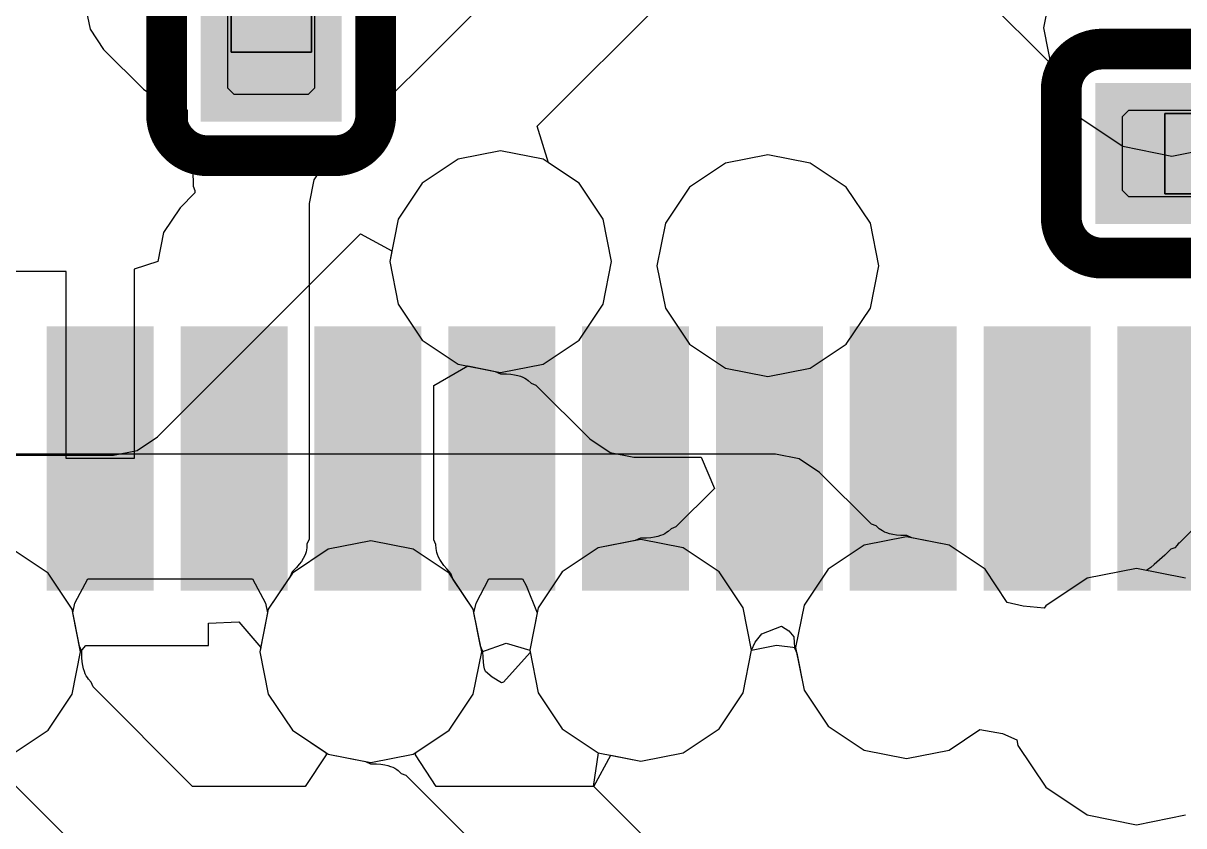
# Model space of a CAD drawing. Header units: millimetres. Extents: x 50 to 153, y 18 to 71.
# Drawn here: x 130.398 to 134.733, y 39.31 to 42.31 of the extents above; entities that cross this region are included whole.
import ezdxf

# ---------------------------------------------------------------- set-up
doc = ezdxf.new("R2010")
doc.units = ezdxf.units.MM
for name, color, linetype in [('ConnectLayer', 7, 'Continuous'), ('Mechanical4', 56, 'Continuous'), ('Mechanical5', 56, 'Continuous'), ('TopLayer', 1, 'Continuous'), ('TopOverlay', 2, 'Continuous'), ('TopPaste', 8, 'Continuous'), ('TopSolder', 216, 'Continuous')]:
    doc.layers.add(name, color=color, linetype=linetype)

# ---------------------------------------------------------------- blocks, each defined once
blk = doc.blocks.new('CONN_SMD_GT_F0509SR15_15SMT01_26')
at = {"layer": 'TopLayer'}
for points in [[(-0.5782, 1.2376), (-0.2782, 1.2376), (-0.5782, 2.1266), (-0.2782, 2.1266)], [(-0.0784, 1.2376), (0.2216, 1.2376), (-0.0784, 2.1266), (0.2216, 2.1266)], [(0.4215, 1.2376), (0.7215, 1.2376), (0.4215, 2.1266), (0.7215, 2.1266)], [(0.9216, 1.2376), (1.2216, 1.2376), (0.9216, 2.1266), (1.2216, 2.1266)], [(1.4215, 1.2376), (1.7215, 1.2376), (1.4215, 2.1266), (1.7215, 2.1266)], [(1.9216, 1.2376), (2.2216, 1.2376), (1.9216, 2.1266), (2.2216, 2.1266)], [(2.4215, 1.2376), (2.7215, 1.2376), (2.4215, 2.1266), (2.7215, 2.1266)], [(2.9216, 1.2376), (3.2216, 1.2376), (2.9216, 2.1266), (3.2216, 2.1266)], [(3.4215, 1.2376), (3.7215, 1.2376), (3.4215, 2.1266), (3.7215, 2.1266)]]:
    blk.add_solid(points, dxfattribs=at)
at = {"layer": 'TopPaste'}
for points in [[(-0.5782, 1.2376), (-0.2782, 1.2376), (-0.5782, 2.1266), (-0.2782, 2.1266)], [(-0.0784, 1.2376), (0.2216, 1.2376), (-0.0784, 2.1266), (0.2216, 2.1266)], [(0.4215, 1.2376), (0.7215, 1.2376), (0.4215, 2.1266), (0.7215, 2.1266)], [(0.9216, 1.2376), (1.2216, 1.2376), (0.9216, 2.1266), (1.2216, 2.1266)], [(1.4215, 1.2376), (1.7215, 1.2376), (1.4215, 2.1266), (1.7215, 2.1266)], [(1.9216, 1.2376), (2.2216, 1.2376), (1.9216, 2.1266), (2.2216, 2.1266)], [(2.4215, 1.2376), (2.7215, 1.2376), (2.4215, 2.1266), (2.7215, 2.1266)], [(2.9216, 1.2376), (3.2216, 1.2376), (2.9216, 2.1266), (3.2216, 2.1266)], [(3.4215, 1.2376), (3.7215, 1.2376), (3.4215, 2.1266), (3.7215, 2.1266)]]:
    blk.add_solid(points, dxfattribs=at)
at = {"layer": 'TopSolder'}
for points in [[(-0.6283, 1.1876), (-0.2282, 1.1876), (-0.6283, 2.1766), (-0.2282, 2.1766)], [(-0.1284, 1.1876), (0.2716, 1.1876), (-0.1284, 2.1766), (0.2716, 2.1766)], [(0.3715, 1.1876), (0.7715, 1.1876), (0.3715, 2.1766), (0.7715, 2.1766)], [(0.8716, 1.1876), (1.2716, 1.1876), (0.8716, 2.1766), (1.2716, 2.1766)], [(1.3715, 1.1876), (1.7715, 1.1876), (1.3715, 2.1766), (1.7715, 2.1766)], [(1.8716, 1.1876), (2.2716, 1.1876), (1.8716, 2.1766), (2.2716, 2.1766)], [(2.3715, 1.1876), (2.7715, 1.1876), (2.3715, 2.1766), (2.7715, 2.1766)], [(2.8716, 1.1876), (3.2716, 1.1876), (2.8716, 2.1766), (3.2716, 2.1766)], [(3.3715, 1.1876), (3.7715, 1.1876), (3.3715, 2.1766), (3.7715, 2.1766)]]:
    blk.add_solid(points, dxfattribs=at)
blk = doc.blocks.new('C0201_92')
at = {"layer": 'Mechanical4'}
for p, q in [((-0.3038, 0.1324), (0.2962, 0.1324)), ((-0.3038, -0.1676), (-0.3038, 0.1324)), ((0.2962, 0.1324), (0.2962, -0.1676)), ((0.2962, -0.1676), (-0.3038, -0.1676))]:
    blk.add_line(p, q, dxfattribs=at)
at = {"layer": 'Mechanical5'}
for p, q in [((-0.1538, 0.1324), (-0.3038, 0.1324)), ((-0.3038, 0.1324), (-0.3038, -0.1676)), ((-0.1538, -0.1676), (-0.1538, 0.1324)), ((0.1462, 0.1324), (0.2962, 0.1324)), ((0.1462, -0.1676), (0.1462, 0.1324)), ((0.2962, 0.1324), (0.2962, -0.1676)), ((-0.3038, -0.1676), (-0.1538, -0.1676)), ((0.2962, -0.1676), (0.1462, -0.1676))]:
    blk.add_line(p, q, dxfattribs=at)
at = {"layer": 'TopLayer'}
for points in [[(-0.4623, -0.1796), (-0.0938, -0.1796), (-0.4623, 0.1444), (-0.0938, 0.1444)], [(0.0862, -0.1796), (0.4546, -0.1796), (0.0862, 0.1444), (0.4546, 0.1444)]]:
    blk.add_solid(points, dxfattribs=at)
at = {"layer": 'TopOverlay', "const_width": 0.1524}
for points in [[(-0.6909, 0.2206, -0.414214), (-0.5385, 0.373)], [(0.5308, 0.373, -0.414214), (0.6832, 0.2206)], [(-0.5385, -0.4082, -0.414214), (-0.6909, -0.2558)], [(0.6832, -0.2558, -0.414214), (0.5308, -0.4082)]]:
    blk.add_lwpolyline(points, format="xyb", dxfattribs=at)
for points in [[(-0.5385, 0.373), (-0.17, 0.373)], [(0.1624, 0.373), (0.5308, 0.373)], [(-0.6909, 0.2206), (-0.6909, -0.2558)], [(0.6832, 0.2206), (0.6832, -0.2558)], [(-0.5385, -0.4082), (-0.17, -0.4082)], [(0.1624, -0.4082), (0.5308, -0.4082)]]:
    blk.add_lwpolyline(points, dxfattribs=at)
at = {"layer": 'TopOverlay', "const_width": 0.0762}
for points in [[(-0.5766, 0.373, 1), (-0.5004, 0.373, 1)], [(-0.5766, 0.373, 1), (-0.5004, 0.373, 1)], [(-0.2081, 0.373, 1), (-0.1319, 0.373, 1)], [(0.1243, 0.373, 1), (0.2005, 0.373, 1)], [(0.4927, 0.373, 1), (0.5689, 0.373, 1)], [(0.4927, 0.373, 1), (0.5689, 0.373, 1)], [(-0.729, 0.2206, 1), (-0.6528, 0.2206, 1)], [(-0.729, 0.2206, 1), (-0.6528, 0.2206, 1)], [(0.6451, 0.2206, 1), (0.7213, 0.2206, 1)], [(0.6451, 0.2206, 1), (0.7213, 0.2206, 1)], [(-0.729, -0.2558, 1), (-0.6528, -0.2558, 1)], [(-0.729, -0.2558, 1), (-0.6528, -0.2558, 1)], [(0.6451, -0.2558, 1), (0.7213, -0.2558, 1)], [(0.6451, -0.2558, 1), (0.7213, -0.2558, 1)], [(-0.5766, -0.4082, 1), (-0.5004, -0.4082, 1)], [(-0.5766, -0.4082, 1), (-0.5004, -0.4082, 1)], [(-0.2081, -0.4082, 1), (-0.1319, -0.4082, 1)], [(0.1243, -0.4082, 1), (0.2005, -0.4082, 1)], [(0.4927, -0.4082, 1), (0.5689, -0.4082, 1)], [(0.4927, -0.4082, 1), (0.5689, -0.4082, 1)]]:
    blk.add_lwpolyline(points, format="xyb", close=True, dxfattribs=at)
at = {"layer": 'TopPaste'}
for p, q in [((-0.4623, 0.1204), (-0.4383, 0.1444)), ((-0.4383, 0.1444), (-0.1088, 0.1444)), ((-0.1088, 0.1444), (-0.0848, 0.1204)), ((0.1012, 0.1444), (0.0772, 0.1204)), ((0.4306, 0.1444), (0.1012, 0.1444)), ((0.4546, 0.1204), (0.4306, 0.1444)), ((-0.4623, -0.1556), (-0.4623, 0.1204)), ((-0.0848, 0.1204), (-0.0848, -0.1556)), ((0.0772, 0.1204), (0.0772, -0.1556)), ((0.4546, -0.1556), (0.4546, 0.1204)), ((-0.4383, -0.1796), (-0.4623, -0.1556)), ((-0.0848, -0.1556), (-0.1088, -0.1796)), ((0.0772, -0.1556), (0.1012, -0.1796)), ((0.4306, -0.1796), (0.4546, -0.1556)), ((-0.1088, -0.1796), (-0.4383, -0.1796)), ((0.1012, -0.1796), (0.4306, -0.1796))]:
    blk.add_line(p, q, dxfattribs=at)
for points in [[(-0.4623, -0.1796), (-0.0938, -0.1796), (-0.4623, 0.1444), (-0.0938, 0.1444)], [(0.0862, -0.1796), (0.4546, -0.1796), (0.0862, 0.1444), (0.4546, 0.1444)]]:
    blk.add_solid(points, dxfattribs=at)
at = {"layer": 'TopSolder'}
for points in [[(-0.5639, -0.2812), (0.0078, -0.2812), (-0.5639, 0.246), (0.0078, 0.246)], [(-0.0154, -0.2812), (0.5562, -0.2812), (-0.0154, 0.246), (0.5562, 0.246)]]:
    blk.add_solid(points, dxfattribs=at)
blk = doc.blocks.new('C0201_130')
at = {"layer": 'Mechanical4'}
for p, q in [((-0.3038, 0.1324), (0.2962, 0.1324)), ((-0.3038, -0.1676), (-0.3038, 0.1324)), ((0.2962, 0.1324), (0.2962, -0.1676)), ((0.2962, -0.1676), (-0.3038, -0.1676))]:
    blk.add_line(p, q, dxfattribs=at)
at = {"layer": 'Mechanical5'}
for p, q in [((-0.1538, 0.1324), (-0.3038, 0.1324)), ((-0.3038, 0.1324), (-0.3038, -0.1676)), ((-0.1538, -0.1676), (-0.1538, 0.1324)), ((0.1462, 0.1324), (0.2962, 0.1324)), ((0.1462, -0.1676), (0.1462, 0.1324)), ((0.2962, 0.1324), (0.2962, -0.1676)), ((-0.3038, -0.1676), (-0.1538, -0.1676)), ((0.2962, -0.1676), (0.1462, -0.1676))]:
    blk.add_line(p, q, dxfattribs=at)
at = {"layer": 'TopLayer'}
for points in [[(-0.4623, -0.1796), (-0.0938, -0.1796), (-0.4623, 0.1444), (-0.0938, 0.1444)], [(0.0862, -0.1796), (0.4546, -0.1796), (0.0862, 0.1444), (0.4546, 0.1444)]]:
    blk.add_solid(points, dxfattribs=at)
at = {"layer": 'TopOverlay', "const_width": 0.1524}
for points in [[(-0.6909, 0.2206, -0.414214), (-0.5385, 0.373)], [(0.5308, 0.373, -0.414214), (0.6832, 0.2206)], [(-0.5385, -0.4082, -0.414214), (-0.6909, -0.2558)], [(0.6832, -0.2558, -0.414214), (0.5308, -0.4082)]]:
    blk.add_lwpolyline(points, format="xyb", dxfattribs=at)
for points in [[(-0.5385, 0.373), (-0.17, 0.373)], [(0.1624, 0.373), (0.5308, 0.373)], [(-0.6909, -0.2558), (-0.6909, 0.2206)], [(0.6832, -0.2558), (0.6832, 0.2206)], [(-0.5385, -0.4082), (-0.17, -0.4082)], [(0.1624, -0.4082), (0.5308, -0.4082)]]:
    blk.add_lwpolyline(points, dxfattribs=at)
at = {"layer": 'TopOverlay', "const_width": 0.0762}
for points in [[(-0.5766, 0.373, 1), (-0.5004, 0.373, 1)], [(-0.5766, 0.373, 1), (-0.5004, 0.373, 1)], [(-0.2081, 0.373, 1), (-0.1319, 0.373, 1)], [(0.1243, 0.373, 1), (0.2005, 0.373, 1)], [(0.4927, 0.373, 1), (0.5689, 0.373, 1)], [(0.4927, 0.373, 1), (0.5689, 0.373, 1)], [(-0.729, 0.2206, 1), (-0.6528, 0.2206, 1)], [(-0.729, 0.2206, 1), (-0.6528, 0.2206, 1)], [(0.6451, 0.2206, 1), (0.7213, 0.2206, 1)], [(0.6451, 0.2206, 1), (0.7213, 0.2206, 1)], [(-0.729, -0.2558, 1), (-0.6528, -0.2558, 1)], [(-0.729, -0.2558, 1), (-0.6528, -0.2558, 1)], [(0.6451, -0.2558, 1), (0.7213, -0.2558, 1)], [(0.6451, -0.2558, 1), (0.7213, -0.2558, 1)], [(-0.5766, -0.4082, 1), (-0.5004, -0.4082, 1)], [(-0.5766, -0.4082, 1), (-0.5004, -0.4082, 1)], [(-0.2081, -0.4082, 1), (-0.1319, -0.4082, 1)], [(0.1243, -0.4082, 1), (0.2005, -0.4082, 1)], [(0.4927, -0.4082, 1), (0.5689, -0.4082, 1)], [(0.4927, -0.4082, 1), (0.5689, -0.4082, 1)]]:
    blk.add_lwpolyline(points, format="xyb", close=True, dxfattribs=at)
at = {"layer": 'TopPaste'}
for p, q in [((-0.4623, 0.1204), (-0.4383, 0.1444)), ((-0.4383, 0.1444), (-0.1088, 0.1444)), ((-0.1088, 0.1444), (-0.0848, 0.1204)), ((0.1012, 0.1444), (0.0772, 0.1204)), ((0.4306, 0.1444), (0.1012, 0.1444)), ((0.4546, 0.1204), (0.4306, 0.1444)), ((-0.4623, -0.1556), (-0.4623, 0.1204)), ((-0.0848, 0.1204), (-0.0848, -0.1556)), ((0.0772, 0.1204), (0.0772, -0.1556)), ((0.4546, -0.1556), (0.4546, 0.1204)), ((-0.4383, -0.1796), (-0.4623, -0.1556)), ((-0.0848, -0.1556), (-0.1088, -0.1796)), ((0.0772, -0.1556), (0.1012, -0.1796)), ((0.4306, -0.1796), (0.4546, -0.1556)), ((-0.1088, -0.1796), (-0.4383, -0.1796)), ((0.1012, -0.1796), (0.4306, -0.1796))]:
    blk.add_line(p, q, dxfattribs=at)
for points in [[(-0.4623, -0.1796), (-0.0938, -0.1796), (-0.4623, 0.1444), (-0.0938, 0.1444)], [(0.0862, -0.1796), (0.4546, -0.1796), (0.0862, 0.1444), (0.4546, 0.1444)]]:
    blk.add_solid(points, dxfattribs=at)
at = {"layer": 'TopSolder'}
for points in [[(-0.5639, -0.2812), (0.0078, -0.2812), (-0.5639, 0.246), (0.0078, 0.246)], [(-0.0154, -0.2812), (0.5562, -0.2812), (-0.0154, 0.246), (0.5562, 0.246)]]:
    blk.add_solid(points, dxfattribs=at)

msp = doc.modelspace()

# ---------------------------------------------------------------- linework, layer by layer
at = {"layer": 'ConnectLayer'}
for p, q in [((133.1271, 43.3943), (131.5337, 41.8009)), ((133.2058, 43.1892), (134.2355, 42.1595)), ((132.318, 41.9259), (133.3885, 42.9964)), ((134.2455, 42.4762), (134.209, 42.2929)), ((130.6295, 42.3767), (130.6473, 42.2875)), ((130.6473, 42.2875), (130.6978, 42.2119)), ((134.209, 42.2929), (134.2455, 42.1096)), ((130.6978, 42.2119), (130.8465, 42.0632)), ((134.2355, 42.1595), (134.2455, 42.1096)), ((134.2455, 42.1096), (134.3493, 41.9541)), ((134.2455, 42.1096), (134.3493, 41.9541)), ((130.8465, 42.0632), (130.9221, 42.0127)), ((130.9221, 42.0127), (130.9696, 42.0032)), ((130.9696, 42.0032), (131.0049, 41.987)), ((131.0049, 41.987), (131.0096, 41.9868)), ((131.0096, 41.9868), (131.0096, 41.8914)), ((132.3601, 41.7884), (132.318, 41.9259)), ((134.3493, 41.9541), (134.5048, 41.8503)), ((134.3493, 41.9541), (134.5048, 41.8503)), ((131.0096, 41.8914), (131.0279, 41.8914)), ((131.0279, 41.8914), (131.0284, 41.8843)), ((131.0284, 41.8843), (131.0321, 41.7017)), ((134.5048, 41.8503), (134.6881, 41.8138)), ((134.5048, 41.8503), (134.6881, 41.8138)), ((134.6881, 41.8138), (134.8715, 41.8503)), ((134.6881, 41.8138), (134.8715, 41.8503)), ((131.5337, 41.8009), (131.4832, 41.7253)), ((132.0226, 41.802), (131.8881, 41.7121)), ((132.1811, 41.8335), (132.0226, 41.802)), ((132.3397, 41.802), (132.1811, 41.8335)), ((132.4741, 41.7121), (132.3397, 41.802)), ((133.1794, 41.8183), (133.0208, 41.7867)), ((133.1794, 41.8183), (133.0208, 41.7867)), ((133.3379, 41.7867), (133.1794, 41.8183)), ((133.3379, 41.7867), (133.1794, 41.8183)), ((132.4741, 41.7121), (132.3601, 41.7884)), ((133.0208, 41.7867), (132.8864, 41.6969)), ((133.0208, 41.7867), (132.8864, 41.6969)), ((133.4724, 41.6969), (133.3379, 41.7867)), ((133.4724, 41.6969), (133.3379, 41.7867)), ((131.4832, 41.7253), (131.4655, 41.6361)), ((131.8881, 41.7121), (131.7983, 41.5777)), ((132.564, 41.5777), (132.4741, 41.7121)), ((132.564, 41.5777), (132.4741, 41.7121)), ((131.0391, 41.6758), (130.9839, 41.6206)), ((131.0321, 41.7017), (131.0391, 41.6856)), ((131.0391, 41.6856), (131.0391, 41.6758)), ((132.8864, 41.6969), (132.7965, 41.5625)), ((132.8864, 41.6969), (132.7965, 41.5625)), ((133.5622, 41.5625), (133.4724, 41.6969)), ((133.5622, 41.5625), (133.4724, 41.6969)), ((130.9839, 41.6206), (130.9221, 41.5282)), ((131.4655, 41.6361), (131.4655, 40.381)), ((131.7983, 41.5777), (131.7668, 41.4191)), ((132.5955, 41.4191), (132.564, 41.5777)), ((132.5955, 41.4191), (132.564, 41.5777)), ((132.7965, 41.5625), (132.765, 41.4039)), ((132.7965, 41.5625), (132.765, 41.4039)), ((133.5937, 41.4039), (133.5622, 41.5625)), ((133.5937, 41.4039), (133.5622, 41.5625)), ((130.8994, 40.7641), (131.6578, 41.5225)), ((130.9221, 41.5282), (130.9004, 41.4191)), ((131.6578, 41.5225), (131.7749, 41.46)), ((131.7749, 41.46), (131.7668, 41.4191)), ((130.9004, 41.4191), (130.8124, 41.3907)), ((131.7668, 41.4191), (131.7983, 41.2606)), ((131.7668, 41.4191), (131.7983, 41.2606)), ((132.564, 41.2606), (132.5955, 41.4191)), ((132.564, 41.2606), (132.5955, 41.4191)), ((132.765, 41.4039), (132.7965, 41.2453)), ((132.765, 41.4039), (132.7965, 41.2453)), ((133.5622, 41.2453), (133.5937, 41.4039)), ((133.5622, 41.2453), (133.5937, 41.4039)), ((130.5584, 41.3817), (130.2814, 41.3817)), ((130.5584, 40.6832), (130.5584, 41.3817)), ((130.8124, 41.3907), (130.8124, 40.6832)), ((131.7983, 41.2606), (131.8881, 41.1261)), ((131.7983, 41.2606), (131.8881, 41.1261)), ((132.4741, 41.1261), (132.564, 41.2606)), ((132.4741, 41.1261), (132.564, 41.2606)), ((132.7965, 41.2453), (132.8864, 41.1109)), ((132.7965, 41.2453), (132.8864, 41.1109)), ((133.4724, 41.1109), (133.5622, 41.2453)), ((133.4724, 41.1109), (133.5622, 41.2453)), ((131.8881, 41.1261), (132.0226, 41.0363)), ((131.8881, 41.1261), (132.0226, 41.0363)), ((132.3397, 41.0363), (132.4741, 41.1261)), ((132.3397, 41.0363), (132.4741, 41.1261)), ((132.8864, 41.1109), (133.0208, 41.0211)), ((132.8864, 41.1109), (133.0208, 41.0211)), ((133.3379, 41.0211), (133.4724, 41.1109)), ((133.3379, 41.0211), (133.4724, 41.1109)), ((131.9316, 40.956), (132.0586, 41.0291)), ((132.0226, 41.0363), (132.1609, 41.0088)), ((132.0226, 41.0363), (132.1811, 41.0048)), ((132.0586, 41.0291), (132.1811, 41.0048)), ((132.1811, 41.0048), (132.3397, 41.0363)), ((132.1811, 41.0048), (132.3397, 41.0363)), ((133.0208, 41.0211), (133.1794, 40.9895)), ((133.0208, 41.0211), (133.1794, 40.9895)), ((133.1794, 40.9895), (133.3379, 41.0211)), ((133.1794, 40.9895), (133.3379, 41.0211)), ((132.1609, 41.0088), (132.1805, 41.0002)), ((132.1805, 41.0002), (132.2032, 40.9998)), ((132.2032, 40.9998), (132.2191, 40.9985)), ((132.2191, 40.9985), (132.233, 40.9964)), ((132.233, 40.9964), (132.245, 40.9937)), ((132.245, 40.9937), (132.2552, 40.9905)), ((132.2552, 40.9905), (132.2639, 40.9871)), ((132.2639, 40.9871), (132.2713, 40.9833)), ((132.2713, 40.9833), (132.2779, 40.9792)), ((132.2779, 40.9792), (132.2839, 40.9746)), ((132.2839, 40.9746), (132.2951, 40.9644)), ((131.9316, 40.3794), (131.9316, 40.956)), ((132.2951, 40.9644), (132.3126, 40.958)), ((132.3126, 40.958), (132.5142, 40.7565)), ((130.8238, 40.7136), (130.8994, 40.7641)), ((132.5142, 40.7565), (132.5898, 40.706)), ((130.7346, 40.6958), (130.8238, 40.7136)), ((135.0624, 40.7131), (134.7162, 40.3669)), ((133.2073, 40.6997), (127.2104, 40.6997)), ((129.1585, 40.6958), (130.7346, 40.6958)), ((130.8124, 40.6832), (130.5584, 40.6832)), ((132.5898, 40.706), (132.679, 40.6882)), ((132.679, 40.6882), (132.9308, 40.6882)), ((132.9308, 40.6882), (132.9794, 40.5709)), ((133.2965, 40.682), (133.2073, 40.6997)), ((133.3721, 40.6315), (133.2965, 40.682)), ((133.566, 40.4375), (133.3721, 40.6315)), ((132.9794, 40.5709), (132.8359, 40.4274)), ((132.8071, 40.4108), (132.8011, 40.4062)), ((132.8183, 40.421), (132.8071, 40.4108)), ((132.8359, 40.4274), (132.8183, 40.421)), ((133.5836, 40.4312), (133.566, 40.4375)), ((133.5948, 40.421), (133.5836, 40.4312)), ((133.6008, 40.4164), (133.5948, 40.421)), ((133.6073, 40.4123), (133.6008, 40.4164)), ((133.6148, 40.4085), (133.6073, 40.4123)), ((133.6234, 40.405), (133.6148, 40.4085)), ((131.4575, 40.3641), (131.4569, 40.349)), ((131.4655, 40.381), (131.4575, 40.3641)), ((131.696, 40.3755), (131.5374, 40.344)), ((131.8546, 40.344), (131.696, 40.3755)), ((131.9395, 40.3624), (131.9316, 40.3794)), ((132.7044, 40.3806), (132.5458, 40.3491)), ((132.6841, 40.3766), (132.5458, 40.3491)), ((132.7038, 40.3852), (132.6841, 40.3766)), ((132.7264, 40.3856), (132.7038, 40.3852)), ((132.8629, 40.3491), (132.7044, 40.3806)), ((132.7424, 40.3869), (132.7264, 40.3856)), ((132.7563, 40.389), (132.7424, 40.3869)), ((132.7682, 40.3917), (132.7563, 40.389)), ((132.7784, 40.3949), (132.7682, 40.3917)), ((132.7871, 40.3983), (132.7784, 40.3949)), ((132.7946, 40.4021), (132.7871, 40.3983)), ((132.8011, 40.4062), (132.7946, 40.4021)), ((133.6975, 40.3908), (133.5389, 40.3592)), ((133.6337, 40.4019), (133.6234, 40.405)), ((133.6456, 40.3992), (133.6337, 40.4019)), ((133.6595, 40.3971), (133.6456, 40.3992)), ((133.6755, 40.3958), (133.6595, 40.3971)), ((133.6981, 40.3953), (133.6755, 40.3958)), ((133.8561, 40.3592), (133.6975, 40.3908)), ((133.7178, 40.3868), (133.6981, 40.3953)), ((133.8561, 40.3592), (133.7178, 40.3868)), ((134.7138, 40.3665), (134.7086, 40.3593)), ((134.7162, 40.3669), (134.7138, 40.3665)), ((130.4904, 40.2542), (130.356, 40.344)), ((130.4904, 40.2542), (130.356, 40.344)), ((131.5374, 40.344), (131.403, 40.2542)), ((131.4516, 40.3265), (131.448, 40.3182)), ((131.4541, 40.3343), (131.4516, 40.3265)), ((131.4558, 40.3416), (131.4541, 40.3343)), ((131.4569, 40.349), (131.4558, 40.3416)), ((131.989, 40.2542), (131.8546, 40.344)), ((131.9402, 40.3473), (131.9395, 40.3624)), ((131.9412, 40.3397), (131.9402, 40.3473)), ((131.943, 40.332), (131.9412, 40.3397)), ((131.9456, 40.3239), (131.943, 40.332)), ((131.9494, 40.315), (131.9456, 40.3239)), ((132.5458, 40.3491), (132.4114, 40.2593)), ((132.5458, 40.3491), (132.4114, 40.2593)), ((132.9974, 40.2593), (132.8629, 40.3491)), ((133.5389, 40.3592), (133.4045, 40.2694)), ((133.9905, 40.2694), (133.8561, 40.3592)), ((133.9905, 40.2694), (133.8561, 40.3592)), ((134.6625, 40.322), (134.6229, 40.2867)), ((134.6853, 40.3442), (134.6625, 40.322)), ((134.6991, 40.3497), (134.6853, 40.3442)), ((134.7086, 40.3593), (134.6991, 40.3497)), ((131.4283, 40.2879), (131.4181, 40.276)), ((131.4366, 40.2989), (131.4283, 40.2879)), ((131.4431, 40.3089), (131.4366, 40.2989)), ((131.448, 40.3182), (131.4431, 40.3089)), ((131.9544, 40.3053), (131.9494, 40.315)), ((131.961, 40.2947), (131.9544, 40.3053)), ((131.9694, 40.2831), (131.961, 40.2947)), ((131.9799, 40.2706), (131.9694, 40.2831)), ((134.6229, 40.2867), (134.6095, 40.2761)), ((130.5802, 40.1197), (130.4904, 40.2542)), ((130.5802, 40.1197), (130.4904, 40.2542)), ((130.5905, 40.143), (130.6389, 40.2336)), ((130.6389, 40.2336), (131.2545, 40.2336)), ((131.2545, 40.2336), (131.3029, 40.143)), ((131.403, 40.2542), (131.3132, 40.1197)), ((131.3954, 40.2428), (131.3132, 40.1197)), ((131.4023, 40.2599), (131.3954, 40.2428)), ((131.4181, 40.276), (131.4023, 40.2599)), ((131.9955, 40.254), (131.9799, 40.2706)), ((132.0788, 40.1197), (131.989, 40.2542)), ((132.0041, 40.2316), (131.9955, 40.254)), ((132.0891, 40.143), (132.1375, 40.2336)), ((132.1375, 40.2336), (132.2634, 40.2336)), ((132.2634, 40.2336), (132.2769, 40.2083)), ((132.4114, 40.2593), (132.3216, 40.1248)), ((132.4114, 40.2593), (132.3216, 40.1248)), ((133.0872, 40.1248), (132.9974, 40.2593)), ((133.4045, 40.2694), (133.3147, 40.135)), ((134.0733, 40.1455), (133.9905, 40.2694)), ((134.0733, 40.1455), (133.9905, 40.2694)), ((134.3727, 40.2362), (134.2173, 40.1323)), ((134.3727, 40.2362), (134.2173, 40.1323)), ((134.556, 40.2726), (134.3727, 40.2362)), ((134.556, 40.2726), (134.3727, 40.2362)), ((134.5933, 40.2652), (134.556, 40.2726)), ((134.7394, 40.2362), (134.556, 40.2726)), ((134.5985, 40.2684), (134.5933, 40.2652)), ((134.6095, 40.2761), (134.5985, 40.2684)), ((132.0788, 40.1197), (132.0041, 40.2316)), ((132.2769, 40.2083), (132.3179, 40.1066)), ((130.6118, 39.9612), (130.5802, 40.1197)), ((130.6077, 39.9814), (130.5802, 40.1197)), ((130.5828, 40.1066), (130.5905, 40.143)), ((130.6118, 39.9612), (130.5828, 40.1066)), ((131.3132, 40.1197), (131.2816, 39.9612)), ((131.3132, 40.1197), (131.2816, 39.9612)), ((131.3105, 40.1066), (131.2816, 39.9612)), ((131.3029, 40.143), (131.3105, 40.1066)), ((132.1063, 39.9814), (132.0788, 40.1197)), ((132.1104, 39.9612), (132.0788, 40.1197)), ((132.0814, 40.1066), (132.0891, 40.143)), ((132.1104, 39.9612), (132.0814, 40.1066)), ((132.3216, 40.1248), (132.29, 39.9663)), ((132.3216, 40.1248), (132.29, 39.9663)), ((132.3179, 40.1066), (132.29, 39.9663)), ((133.1187, 39.9663), (133.0872, 40.1248)), ((133.3147, 40.135), (133.2831, 39.9764)), ((134.1327, 40.1308), (134.0733, 40.1455)), ((134.1327, 40.1308), (134.0733, 40.1455)), ((134.2119, 40.1244), (134.1327, 40.1308)), ((134.2119, 40.1244), (134.1327, 40.1308)), ((134.2173, 40.1323), (134.2119, 40.1244)), ((134.2173, 40.1323), (134.2119, 40.1244)), ((131.0894, 40.0677), (131.2028, 40.0734)), ((131.0894, 39.9847), (131.0894, 40.0677)), ((131.2028, 40.0734), (131.2847, 39.9766)), ((133.1325, 39.9967), (133.1568, 40.028)), ((133.1568, 40.028), (133.2302, 40.0571)), ((133.2302, 40.0571), (133.2577, 40.0393)), ((133.2577, 40.0393), (133.2765, 40.0171)), ((133.2765, 40.0171), (133.2769, 40.0144)), ((130.6163, 39.9618), (130.6077, 39.9814)), ((130.6118, 39.9612), (130.631, 39.9847)), ((130.631, 39.9847), (131.0894, 39.9847)), ((131.2847, 39.9766), (131.2816, 39.9612)), ((132.1149, 39.9618), (132.1063, 39.9814)), ((132.1104, 39.9612), (132.2018, 39.9931)), ((132.2018, 39.9931), (132.29, 39.9663)), ((133.1187, 39.9663), (133.1325, 39.9967)), ((133.1187, 39.9663), (133.2115, 39.9856)), ((133.2115, 39.9856), (133.2831, 39.9764)), ((133.2769, 40.0144), (133.2782, 39.9985)), ((133.2782, 39.9985), (133.2786, 39.9758)), ((133.2786, 39.9758), (133.2872, 39.9562)), ((133.2831, 39.9764), (133.3147, 39.8179)), ((133.2831, 39.9764), (133.3147, 39.8179)), ((130.5802, 39.8026), (130.6118, 39.9612)), ((130.5802, 39.8026), (130.6118, 39.9612)), ((130.5802, 39.8026), (130.6118, 39.9612)), ((130.6167, 39.9391), (130.6163, 39.9618)), ((130.618, 39.9232), (130.6167, 39.9391)), ((131.2816, 39.9612), (131.3132, 39.8026)), ((131.2816, 39.9612), (131.3132, 39.8026)), ((131.2816, 39.9612), (131.3132, 39.8026)), ((131.2816, 39.9612), (131.3132, 39.8026)), ((132.0788, 39.8026), (132.1104, 39.9612)), ((132.0788, 39.8026), (132.1104, 39.9612)), ((132.0788, 39.8026), (132.1104, 39.9612)), ((132.1153, 39.9391), (132.1149, 39.9618)), ((132.1166, 39.9232), (132.1153, 39.9391)), ((132.2916, 39.9585), (132.192, 39.8475)), ((132.29, 39.9663), (132.3216, 39.8077)), ((132.29, 39.9663), (132.2916, 39.9585)), ((132.29, 39.9663), (132.3216, 39.8077)), ((132.29, 39.9663), (132.3216, 39.8077)), ((133.0872, 39.8077), (133.1187, 39.9663)), ((133.0872, 39.8077), (133.1187, 39.9663)), ((133.0872, 39.8077), (133.1187, 39.9663)), ((133.2872, 39.9562), (133.3147, 39.8179)), ((130.6201, 39.9093), (130.618, 39.9232)), ((130.6228, 39.8973), (130.6201, 39.9093)), ((130.626, 39.8871), (130.6228, 39.8973)), ((130.6295, 39.8785), (130.626, 39.8871)), ((132.1187, 39.9093), (132.1166, 39.9232)), ((132.1214, 39.8973), (132.1187, 39.9093)), ((132.1246, 39.8871), (132.1214, 39.8973)), ((132.1498, 39.8658), (132.1246, 39.8871)), ((130.6333, 39.871), (130.6295, 39.8785)), ((130.6374, 39.8644), (130.6333, 39.871)), ((130.6419, 39.8584), (130.6374, 39.8644)), ((130.6521, 39.8473), (130.6419, 39.8584)), ((130.6585, 39.8297), (130.6521, 39.8473)), ((132.1846, 39.8454), (132.1498, 39.8658)), ((132.192, 39.8475), (132.1846, 39.8454)), ((130.4904, 39.6682), (130.5802, 39.8026)), ((130.4904, 39.6682), (130.5802, 39.8026)), ((130.4904, 39.6682), (130.5802, 39.8026)), ((131.0305, 39.4577), (130.6585, 39.8297)), ((131.3132, 39.8026), (131.403, 39.6682)), ((131.3132, 39.8026), (131.403, 39.6682)), ((131.3132, 39.8026), (131.403, 39.6682)), ((131.3132, 39.8026), (131.403, 39.6682)), ((131.989, 39.6682), (132.0788, 39.8026)), ((131.989, 39.6682), (132.0788, 39.8026)), ((131.989, 39.6682), (132.0788, 39.8026)), ((132.3216, 39.8077), (132.4114, 39.6733)), ((132.3216, 39.8077), (132.4114, 39.6733)), ((132.3216, 39.8077), (132.4114, 39.6733)), ((132.9974, 39.6733), (133.0872, 39.8077)), ((132.9974, 39.6733), (133.0872, 39.8077)), ((132.9974, 39.6733), (133.0872, 39.8077)), ((133.3147, 39.8179), (133.4045, 39.6834)), ((133.3147, 39.8179), (133.4045, 39.6834)), ((133.3147, 39.8179), (133.4045, 39.6834)), ((132.4114, 39.6733), (132.5458, 39.5834)), ((132.4114, 39.6733), (132.5458, 39.5834)), ((132.4114, 39.6733), (132.5458, 39.5834)), ((132.8629, 39.5834), (132.9974, 39.6733)), ((132.8629, 39.5834), (132.9974, 39.6733)), ((132.8629, 39.5834), (132.9974, 39.6733)), ((133.4045, 39.6834), (133.5389, 39.5936)), ((133.4045, 39.6834), (133.5389, 39.5936)), ((133.4045, 39.6834), (133.5389, 39.5936)), ((133.8561, 39.5936), (133.9718, 39.6709)), ((133.8561, 39.5936), (133.9718, 39.6709)), ((133.8561, 39.5936), (133.9718, 39.6709)), ((133.9718, 39.6709), (134.0561, 39.6551)), ((133.9718, 39.6709), (134.0561, 39.6551)), ((133.9718, 39.6709), (134.0561, 39.6551)), ((130.356, 39.5784), (130.4904, 39.6682)), ((130.356, 39.5784), (130.4904, 39.6682)), ((130.356, 39.5784), (130.4904, 39.6682)), ((131.403, 39.6682), (131.5374, 39.5784)), ((131.403, 39.6682), (131.5374, 39.5784)), ((131.403, 39.6682), (131.528, 39.5847)), ((131.403, 39.6682), (131.5374, 39.5784)), ((131.8546, 39.5784), (131.989, 39.6682)), ((131.8546, 39.5784), (131.989, 39.6682)), ((131.864, 39.5847), (131.989, 39.6682)), ((134.0561, 39.6551), (134.109, 39.6322)), ((134.0561, 39.6551), (134.109, 39.6322)), ((134.0561, 39.6551), (134.109, 39.6322)), ((134.109, 39.6322), (134.1134, 39.6102)), ((134.109, 39.6322), (134.1134, 39.6102)), ((134.109, 39.6322), (134.1134, 39.6102)), ((131.528, 39.5847), (131.5291, 39.5755)), ((131.8629, 39.5755), (131.864, 39.5847)), ((132.5458, 39.5834), (132.5272, 39.4577)), ((132.5458, 39.5834), (132.7044, 39.5519)), ((132.5458, 39.5834), (132.7044, 39.5519)), ((132.7044, 39.5519), (132.8629, 39.5834)), ((132.7044, 39.5519), (132.8629, 39.5834)), ((132.7044, 39.5519), (132.8629, 39.5834)), ((133.5389, 39.5936), (133.6975, 39.5621)), ((133.5389, 39.5936), (133.6975, 39.5621)), ((133.5389, 39.5936), (133.6975, 39.5621)), ((133.6975, 39.5621), (133.8561, 39.5936)), ((133.6975, 39.5621), (133.8561, 39.5936)), ((133.6975, 39.5621), (133.8561, 39.5936)), ((134.1134, 39.6102), (134.2173, 39.4548)), ((134.1134, 39.6102), (134.2173, 39.4548)), ((134.1134, 39.6102), (134.2173, 39.4548)), ((131.5291, 39.5755), (131.4513, 39.4577)), ((131.5374, 39.5784), (131.696, 39.5468)), ((131.5374, 39.5784), (131.6757, 39.5508)), ((131.5374, 39.5784), (131.696, 39.5468)), ((131.6757, 39.5508), (131.6954, 39.5423)), ((131.6954, 39.5423), (131.718, 39.5418)), ((131.696, 39.5468), (131.8546, 39.5784)), ((131.696, 39.5468), (131.8546, 39.5784)), ((131.718, 39.5418), (131.734, 39.5405)), ((131.734, 39.5405), (131.7479, 39.5384)), ((131.9407, 39.4577), (131.8629, 39.5755)), ((132.5296, 39.4572), (132.5922, 39.5742)), ((132.5922, 39.5742), (132.7044, 39.5519)), ((130.3289, 39.5001), (130.7692, 39.0598)), ((131.7479, 39.5384), (131.7598, 39.5357)), ((131.7598, 39.5357), (131.7701, 39.5326)), ((131.7701, 39.5326), (131.7787, 39.5291)), ((131.7787, 39.5291), (131.7862, 39.5253)), ((131.7862, 39.5253), (131.7928, 39.5212)), ((131.7928, 39.5212), (131.7987, 39.5166)), ((131.7987, 39.5166), (131.8099, 39.5064)), ((131.8099, 39.5064), (131.8275, 39.5001)), ((131.8275, 39.5001), (132.1382, 39.1894)), ((131.4513, 39.4577), (131.0305, 39.4577)), ((132.5272, 39.4577), (131.9407, 39.4577)), ((133.0016, 38.9852), (132.5296, 39.4572)), ((134.2173, 39.4548), (134.3727, 39.3509)), ((134.2173, 39.4548), (134.3727, 39.3509)), ((134.2173, 39.4548), (134.3727, 39.3509)), ((134.3727, 39.3509), (134.556, 39.3144)), ((134.3727, 39.3509), (134.556, 39.3144)), ((134.3727, 39.3509), (134.556, 39.3144)), ((134.556, 39.3144), (134.7394, 39.3509)), ((134.556, 39.3144), (134.7394, 39.3509)), ((134.556, 39.3144), (134.7394, 39.3509))]:
    msp.add_line(p, q, dxfattribs=at)
at = {"layer": 'TopOverlay', "const_width": 0.1}
msp.add_lwpolyline([(152.5477, 50.1974, 1), (111.3241, 50.1974, 1)], format="xyb", close=True, dxfattribs=at)

# ---------------------------------------------------------------- block references
for name, p, rotation in [('C0201_92', (131.3064, 42.506), 90), ('C0201_130', (134.9662, 41.8406), 360), ('CONN_SMD_GT_F0509SR15_15SMT01_26', (131.1137, 39.0011), 360)]:
    msp.add_blockref(name, p, dxfattribs=dict(rotation=rotation))

doc.saveas('drawing.dxf')
